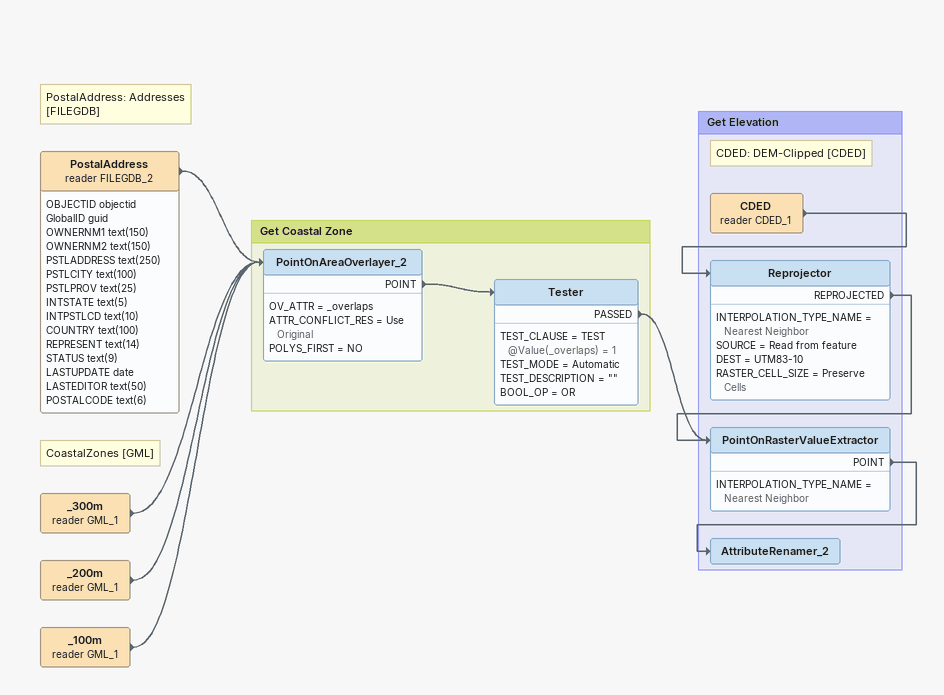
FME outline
Note: PostalAddress: Addresses [FILEGDB]
PostalAddress (reader FILEGDB_2)
    attributes: OBJECTID objectid, GlobalID guid, OWNERNM1 text(150), OWNERNM2 text(150), PSTLADDRESS text(250), PSTLCITY text(100), PSTLPROV text(25), INTSTATE text(5), INTPSTLCD text(10), COUNTRY text(100), REPRESENT text(14), STATUS text(9), LASTUPDATE date, LASTEDITOR text(50), POSTALCODE text(6)
    -> PointOnAreaOverlayer_2
Note: CoastalZones [GML]
_300m (reader GML_1)
    -> PointOnAreaOverlayer_2
_200m (reader GML_1)
    -> PointOnAreaOverlayer_2
_100m (reader GML_1)
    -> PointOnAreaOverlayer_2

Bookmark: Get Coastal Zone
PointOnAreaOverlayer_2
    OV_ATTR = _overlaps
    ATTR_CONFLICT_RES = Use Original
    POLYS_FIRST = NO
    POINT -> Tester
Tester
    TEST_CLAUSE = TEST @Value(_overlaps) = 1
    TEST_MODE = Automatic
    TEST_DESCRIPTION = ""
    BOOL_OP = OR
    PASSED -> PointOnRasterValueExtractor

Bookmark: Get Elevation
Note: CDED: DEM-Clipped [CDED]
CDED (reader CDED_1)
    -> Reprojector
Reprojector
    INTERPOLATION_TYPE_NAME = Nearest Neighbor
    SOURCE = Read from feature
    DEST = UTM83-10
    RASTER_CELL_SIZE = Preserve Cells
    REPROJECTED -> PointOnRasterValueExtractor
PointOnRasterValueExtractor
    INTERPOLATION_TYPE_NAME = Nearest Neighbor
    POINT -> AttributeRenamer_2
AttributeRenamer_2
